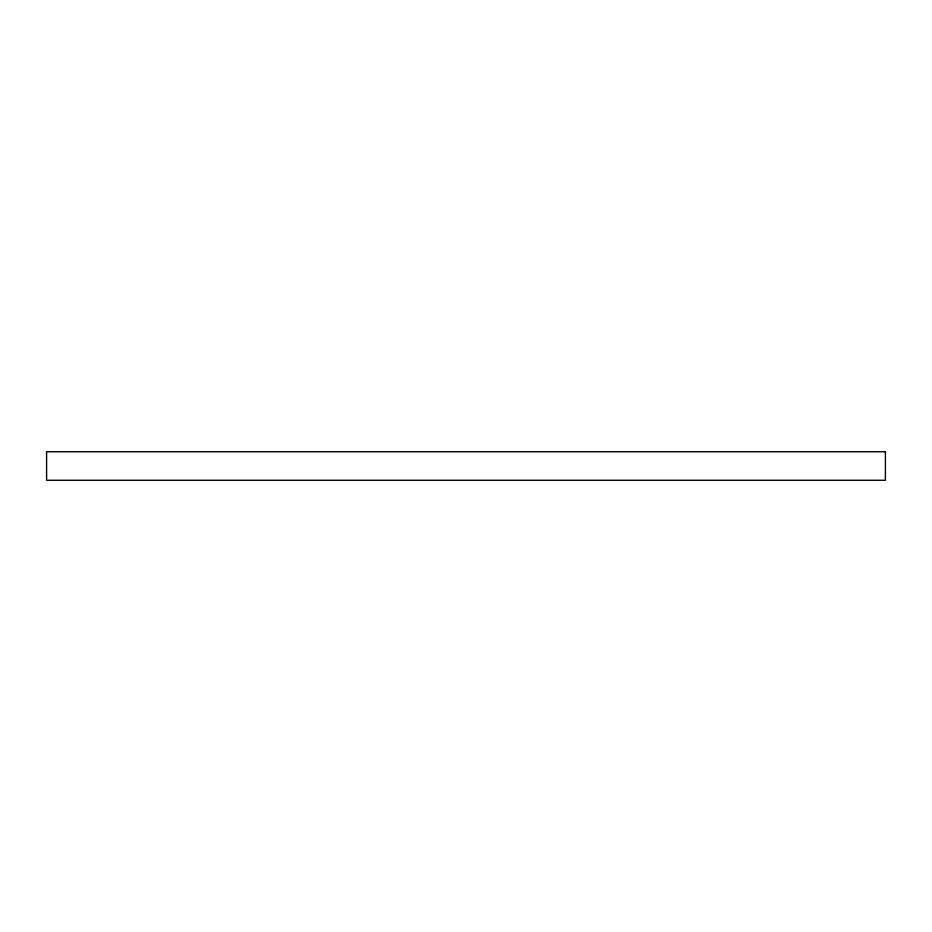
<?xml version="1.0" encoding="UTF-8"?>
<svg xmlns="http://www.w3.org/2000/svg" width="932" height="932" viewBox="0 0 932 932"><rect width="100%" height="100%" fill="white"/><g stroke="black" fill="none" stroke-linecap="round" stroke-linejoin="round"><path stroke-width="1.4" d="M885.4 451.729L46.6 451.729L46.6 480.271L885.4 480.271L885.4 451.729"/></g></svg>
